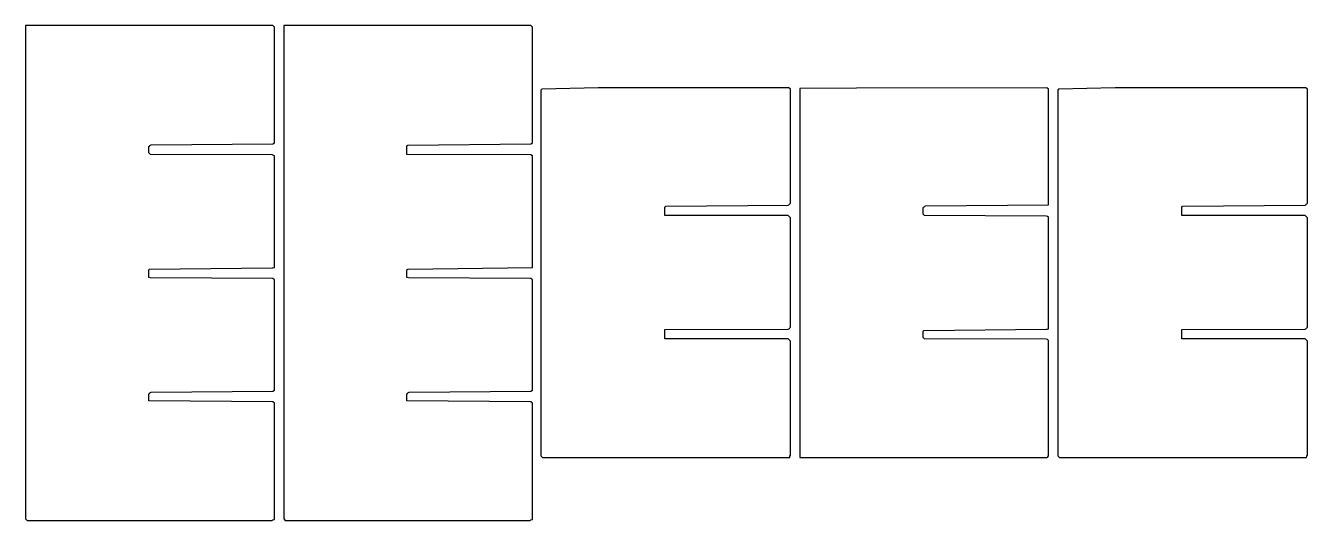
# Model space of a CAD drawing. Extents: x 85 to 1739, y 34 to 672.
import ezdxf

# ---------------------------------------------------------------- set-up
doc = ezdxf.new("R2010")
doc.units = 0
doc.layers.get('0').update_dxf_attribs({"linetype": 'CONTINUOUS'})

msp = doc.modelspace()

# ---------------------------------------------------------------- linework, layer by layer
at = {"color": 250, "linetype": 'CONTINUOUS'}
for points in [[(403, 34), (404.1, 34.7), (406, 35), (406, 185), (404, 187), (244, 188), (244, 197, -0.08736), (247.003144, 199.503184), (403.996856, 200.496816), (406, 202), (406, 344), (404, 346), (245.9, 346.7), (244, 347), (244, 357), (245, 358), (402.996856, 359.496816), (404.1, 359.7), (406, 360), (406, 504), (402.996856, 505.503184), (246, 506), (244, 508), (244, 516, -0.08736), (247.003144, 518.503184), (403.996856, 519.496816), (406, 521), (406, 670), (404, 672), (85, 672), (85, 36), (87, 34), (403, 34)], [(736, 34), (737.1, 34.7), (739, 35), (739, 185), (737, 187), (577, 188), (577, 197, -0.08736), (580.003144, 199.503184), (736.996856, 200.496816), (739, 202), (739, 344), (737, 346), (578.9, 346.7), (577, 347), (577, 357), (578, 358), (739, 360), (739, 504), (737.1, 505.2), (577, 506), (577, 517), (578, 518), (736.996875, 519.496836), (739, 521), (739, 670), (737, 672), (418, 672), (418, 36), (420, 34), (736, 34)], [(1071, 115), (1071.3, 116.9), (1072, 118), (1072, 265), (1069, 268), (910, 268), (910, 280), (1068.996895, 280.496856, 0.11356), (1072, 283), (1072, 424), (1069, 427), (910, 427), (910, 438), (911, 439), (1068.996856, 440.496816, 0.113556), (1072, 443), (1072, 590), (1070, 592), (824, 592), (751, 590), (750, 589), (750, 117), (752, 115), (1071, 115)], [(1403, 115), (1404, 116), (1405, 117), (1405, 266, 0.21567), (1401.996856, 267.503184), (1245, 268), (1243, 270), (1243, 278), (1244, 279), (1401.996856, 280.496816), (1403.1, 280.7), (1405, 281), (1405, 425, 0.21567), (1401.996856, 426.503184), (1245, 427), (1243, 429), (1243, 437, -0.087358), (1246.003164, 439.503205), (1405, 441), (1405, 590), (1403, 592), (1156.993336, 591.493153), (1084, 591), (1084, 115), (1403, 115)], [(1738, 115), (1738.3, 116.9), (1739, 118), (1739, 265), (1736, 268), (1577, 268), (1577, 280), (1735.996895, 280.496856, 0.11356), (1739, 283), (1739, 424), (1736, 427), (1577, 427), (1577, 438), (1578, 439), (1735.996856, 440.496816, 0.113556), (1739, 443), (1739, 590), (1737, 592), (1491, 592), (1418, 590), (1417, 589), (1417, 117), (1419, 115), (1738, 115)]]:
    msp.add_lwpolyline(points, format="xyb", dxfattribs=at)

doc.saveas('drawing.dxf')
